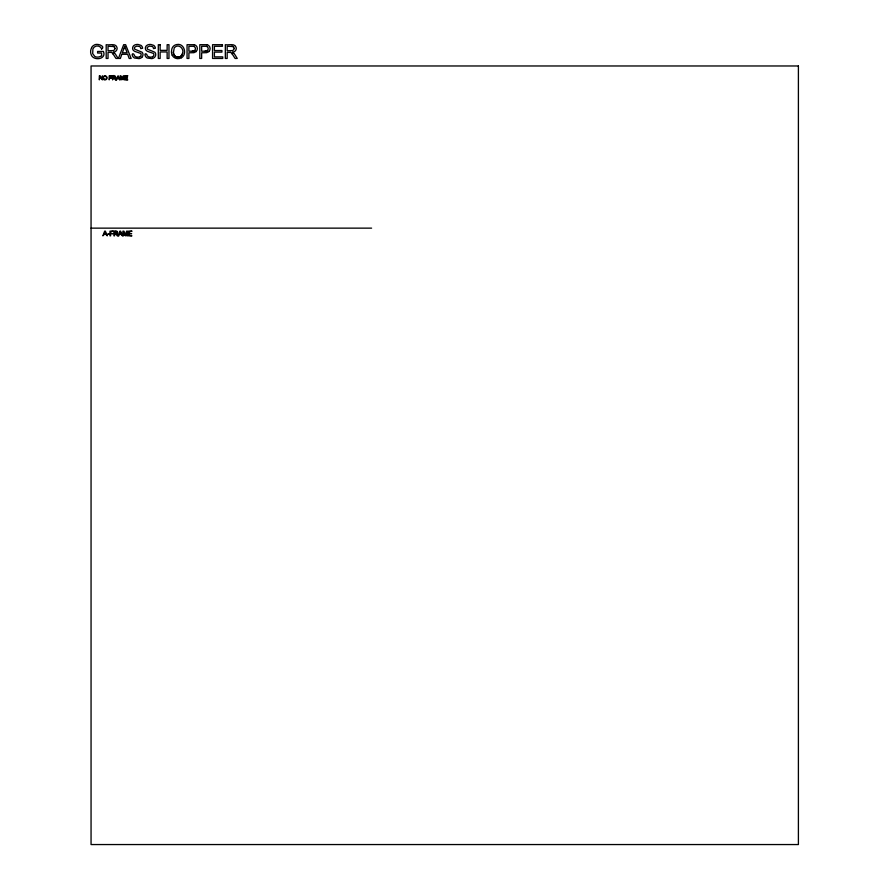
<?xml version="1.0" encoding="UTF-8"?>
<svg xmlns="http://www.w3.org/2000/svg" width="889" height="889" viewBox="0 0 889 889"><rect width="100%" height="100%" fill="white"/><g stroke="black" fill="none" stroke-linecap="round" stroke-linejoin="round"><path stroke-width="1.33" d="M181.567 55.851A4.778 4.778 0 0 1 173.399 52.673L174.222 47.917A3.467 3.467 0 0 1 174.7 47.361C178.833 43.305 184.59 48.984 182.467 53.673A4.812 4.812 0 0 1 181.567 55.507M116.081 79.843L118.159 75.865L119.748 79.843L118.748 78.632L117.059 78.632L116.637 79.843L115.37 79.843L114.614 78.665A1.4 1.4 0 0 0 114.314 78.288M196.236 51.584L193.913 52.673L188.901 52.784L188.901 58.452L187.057 58.452L187.057 44.706L192.457 44.706A11.713 11.713 0 0 1 194.18 44.817M208.993 51.584L206.67 52.673L201.647 52.784L201.647 58.452L199.814 58.452L199.814 44.706L205.215 44.706A11.713 11.713 0 0 1 206.937 44.817M181.345 57.852C187.401 54.473 184.401 42.994 176.978 44.517A6.156 6.156 0 0 0 173.288 46.384A6.434 6.434 0 0 0 171.833 49.051L171.466 51.762A7.868 7.868 0 0 0 172.255 55.207M139.784 56.718L140.406 56.318A2.1 2.1 0 0 0 140.795 53.573M152.541 56.718L153.164 56.318A2.1 2.1 0 0 0 153.553 53.573M194.347 50.829L193.646 51.073A6.09 6.09 0 0 1 192.335 51.195L188.901 51.206L188.901 46.284L192.446 46.284A7.723 7.723 0 0 1 194.035 46.395M207.104 50.829L206.404 51.073A6.09 6.09 0 0 1 205.092 51.195L201.647 51.206L201.647 46.284L205.203 46.284A7.723 7.723 0 0 1 206.793 46.395M101.535 49.006C106.336 46.317 96.545 42.628 93.878 45.295A5.734 5.734 0 0 0 91.556 47.673M116.448 233.696C119.148 232.729 116.87 229.862 113.959 231.151L113.959 235.841L114.581 235.841L114.581 233.763L115.348 233.763M91.056 228.14L371.602 228.14M113.725 78.088L112.547 79.843L112.547 75.865C114.992 74.487 117.004 77.854 114.659 78.021A1.345 1.345 0 0 1 114.925 78.265A3.323 3.323 0 0 1 115.314 78.765L115.992 79.843M153.341 53.384L147.818 51.473A5.045 5.045 0 0 1 146.896 50.984L146.14 50.351A3.1 3.1 0 0 1 145.385 48.495A3.523 3.523 0 0 1 145.829 46.528L145.963 46.306A3.378 3.378 0 0 1 146.696 45.506L147.685 44.917A6.245 6.245 0 0 1 149.53 44.483L149.874 44.461A8.679 8.679 0 0 1 150.952 44.483L153.708 45.372A3.678 3.678 0 0 1 154.708 46.384A4.101 4.101 0 0 1 155.353 48.239L153.541 48.617L153.119 47.261A2.3 2.3 0 0 0 152.408 46.528L149.541 46.072L147.496 47.139A1.745 1.745 0 0 0 147.218 47.906L147.241 48.473A1.556 1.556 0 0 0 147.607 49.228L154.819 52.218A3.312 3.312 0 0 1 155.675 54.051A3.989 3.989 0 0 1 155.708 54.851A3.756 3.756 0 0 1 155.231 56.407A4.156 4.156 0 0 1 154.93 56.896A3.889 3.889 0 0 1 154.097 57.696L153.586 58.029A5.667 5.667 0 0 1 151.73 58.63L147.274 58.007A4.367 4.367 0 0 1 145.618 56.485A4.745 4.745 0 0 1 144.94 54.64C145.129 52.773 147.118 54.185 147.174 55.607A2.523 2.523 0 0 0 147.563 56.085L148.096 56.485A4.512 4.512 0 0 0 150.008 57.085L150.285 57.118A4.778 4.778 0 0 0 152.552 56.752M140.584 53.384L135.061 51.473A5.045 5.045 0 0 1 134.139 50.984L133.394 50.351A3.1 3.1 0 0 1 132.628 48.495A3.523 3.523 0 0 1 133.072 46.528L133.206 46.306A3.378 3.378 0 0 1 133.939 45.506L134.939 44.917A6.245 6.245 0 0 1 136.784 44.483L137.117 44.461A8.679 8.679 0 0 1 138.195 44.483L140.951 45.372A3.678 3.678 0 0 1 141.951 46.384A4.101 4.101 0 0 1 142.596 48.239L140.784 48.617L140.362 47.261A2.3 2.3 0 0 0 139.651 46.528L136.784 46.072L134.739 47.139A1.745 1.745 0 0 0 134.461 47.906L134.483 48.473A1.556 1.556 0 0 0 134.85 49.228L142.062 52.218A3.312 3.312 0 0 1 142.918 54.051A3.989 3.989 0 0 1 142.951 54.851A3.756 3.756 0 0 1 142.484 56.407A4.156 4.156 0 0 1 142.173 56.896M232.34 54.173L235.107 58.452L237.252 58.452L234.918 54.718A11.49 11.49 0 0 0 233.563 52.996M113.203 54.173L115.959 58.452L118.115 58.452L115.781 54.718A11.49 11.49 0 0 0 114.414 52.996M116.348 234.374L117.281 235.841L118.782 235.841L119.282 234.418L121.271 234.418L122.46 235.841L120.582 231.151L119.904 231.151L118.126 235.841L117.226 234.563A3.912 3.912 0 0 0 116.759 233.974A1.578 1.578 0 0 0 116.37 233.707M101.602 55.663L101.602 53.04L97.601 53.04L97.601 51.451L103.435 51.451C106.747 59.296 94.145 61.097 91.445 55.318A8.257 8.257 0 0 1 91.634 47.717M194.213 44.65A4.034 4.034 0 0 1 196.147 51.495M193.98 46.461A2.367 2.367 0 0 1 194.269 50.695M194.924 50.595A3.9 3.9 0 0 1 192.357 51.084M101.624 55.685A6.501 6.501 0 0 1 99.868 56.629A6.012 6.012 0 0 1 94.923 56.54L92.678 53.651L92.9 48.951A4.723 4.723 0 0 1 101.713 48.939M111.114 52.429A5.456 5.456 0 0 0 110.28 52.384L108.025 52.373L108.025 58.452L106.191 58.452L106.191 44.706C108.936 45.55 115.548 42.883 116.926 47.239C117.826 49.662 115.77 52.184 113.27 52.207A4.634 4.634 0 0 1 114.425 52.984M111.225 52.24A4.856 4.856 0 0 1 113.125 54.207M112.347 46.361A3.678 3.678 0 0 1 114.614 46.817M142.173 56.896A3.889 3.889 0 0 1 141.34 57.696L140.829 58.029A5.667 5.667 0 0 1 138.973 58.63L134.517 58.007A4.367 4.367 0 0 1 132.861 56.485A4.745 4.745 0 0 1 132.183 54.64C132.372 52.773 134.361 54.185 134.417 55.607A2.523 2.523 0 0 0 134.817 56.085L135.339 56.485A4.512 4.512 0 0 0 137.25 57.085L137.528 57.118A4.778 4.778 0 0 0 139.795 56.752M181.278 57.763A6.534 6.534 0 0 1 172.155 55.251M182.567 53.118A5.101 5.101 0 0 1 181.423 55.707M173.377 51.795A5.756 5.756 0 0 0 174.555 55.763A4.612 4.612 0 0 0 181.556 55.496M206.97 44.65A4.034 4.034 0 0 1 208.904 51.495M206.737 46.461A2.367 2.367 0 0 1 207.026 50.695M207.682 50.595A3.9 3.9 0 0 1 205.115 51.084M230.262 52.429A5.456 5.456 0 0 0 229.429 52.384L227.162 52.373L227.162 58.452L225.328 58.452L225.328 44.706C228.073 45.506 234.863 42.872 236.107 47.373C236.907 49.773 234.852 52.173 232.418 52.207A4.634 4.634 0 0 1 233.574 52.984M230.373 52.24A4.856 4.856 0 0 1 232.273 54.207M231.484 46.361A3.678 3.678 0 0 1 233.763 46.817M115.959 233.918A1.656 1.656 0 0 1 116.315 234.385M115.281 48.495L113.748 50.562L108.025 50.784L108.025 46.284L113.792 46.484L115.281 48.495M115.17 76.965L113.07 77.621L113.07 76.321L115.17 76.987M117.048 232.44L114.581 233.229L114.581 231.685L117.048 232.44M234.418 48.495L232.796 50.595L227.162 50.784L227.162 46.284L232.94 46.484L234.418 48.495M122.093 79.232L123.293 75.865L123.982 75.865L123.982 79.843L123.449 76.521L121.826 79.843L120.682 76.465L120.148 79.843L120.148 75.865L120.96 75.865L122.06 79.177M125.227 235.118L123.882 231.151L122.926 231.151L122.926 235.841L123.56 235.841L123.56 231.862L125.438 235.841L126.827 231.918L126.827 235.841L127.449 235.841L127.449 231.151L126.638 231.151L125.227 235.118M121.815 54.285L120.359 58.452L118.426 58.452L123.66 44.706L125.638 44.706L131.15 58.452L129.194 58.452L127.66 54.285L121.815 54.285M104.057 234.418L102.902 235.841L104.68 231.151L105.358 231.151L107.236 235.841L106.047 234.418L104.057 234.418M123.815 48.773L122.338 52.784L127.116 52.784L124.66 46.117A15.569 15.569 0 0 1 123.827 48.773M117.637 77.043L117.204 78.199L118.581 78.199L117.893 76.321A4.501 4.501 0 0 1 117.637 77.043M104.735 232.54L104.235 233.907L105.858 233.907L105.058 231.729A5.301 5.301 0 0 1 104.735 232.54M119.959 232.54L119.459 233.907L121.082 233.907L120.282 231.729A5.301 5.301 0 0 1 119.959 232.54M160.131 44.706L158.298 44.706L158.298 58.452L160.131 58.452L160.131 51.951L167.132 51.951L167.132 58.452L168.966 58.452L168.966 44.706L167.132 44.706L167.132 50.373L160.131 50.373L160.131 44.706M222.417 44.706L212.571 44.706L212.571 58.452L222.75 58.452L222.75 56.874L214.405 56.874L214.405 52.118L221.917 52.118L221.917 50.54L214.405 50.54L214.405 46.284L222.417 46.284L222.417 44.706M798.4 65.975L91.056 65.975L91.056 844.55L798.4 844.55L798.4 65.975M99.89 75.865L99.335 75.865L99.335 79.843L99.857 76.798L102.413 79.843L102.413 75.865L101.879 78.91L99.89 75.865M111.847 75.865L109.18 75.865L109.18 79.843L109.703 78.032L111.558 78.032L109.703 77.576L109.703 76.321L111.847 75.865M127.683 75.865L124.849 75.865L124.849 79.843L127.783 79.843L125.371 79.388L125.371 78.01L127.538 78.01L125.371 77.554L125.371 76.321L127.683 75.865M113.136 231.151L109.98 231.151L109.98 235.841L110.603 235.841L110.603 233.707L112.792 233.707L110.603 233.162L110.603 231.685L113.136 231.151M131.816 231.151L128.472 231.151L128.472 235.841L131.939 235.841L129.094 235.296L129.094 233.674L131.65 233.674L129.094 233.14L129.094 231.685L131.816 231.151M109.236 233.907L107.447 234.44L109.236 233.907M103.935 79.588A2.034 2.034 0 0 0 107.036 77.943A2.034 2.034 0 0 0 104.057 76.076A2.034 2.034 0 0 0 103.935 79.588M104.191 79.188A1.578 1.578 0 0 0 106.58 77.854A1.578 1.578 0 0 0 104.235 76.454A1.578 1.578 0 0 0 104.191 79.188"/></g></svg>
